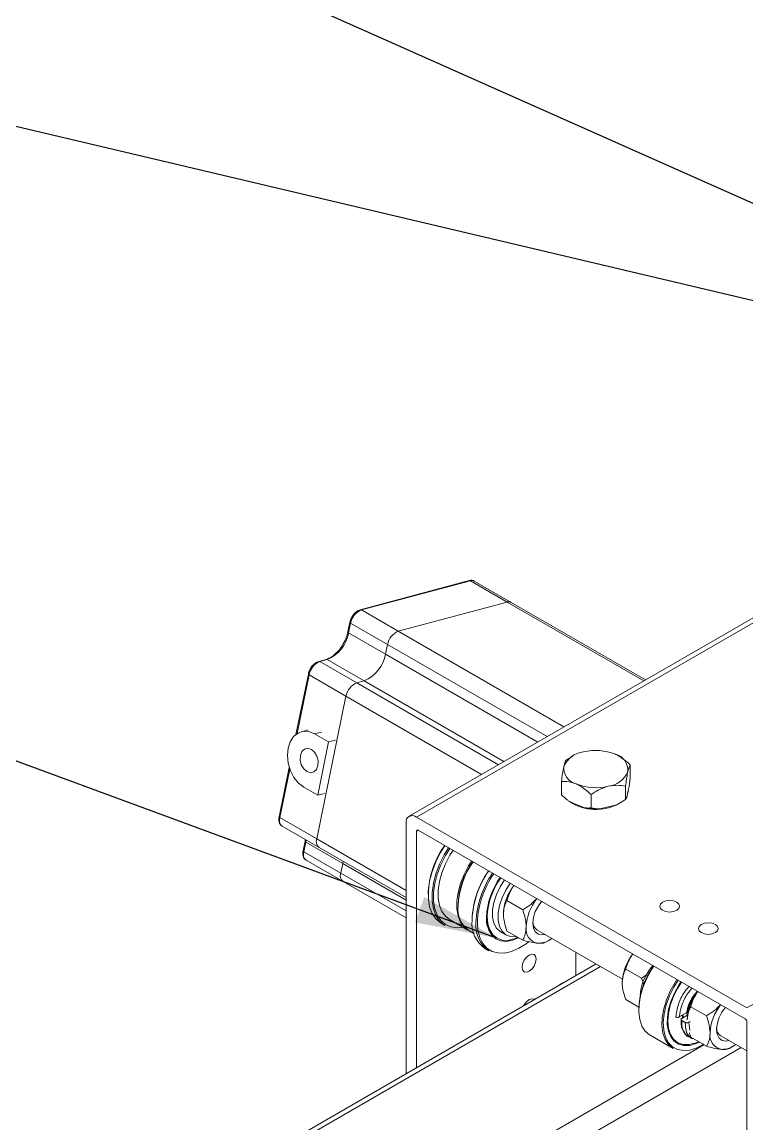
# Model space of a CAD drawing. Header units: millimetres. Extents: x 15 to 589, y 5 to 415.
# Drawn here: x 83.77 to 112.94, y 231.37 to 275.71 of the extents above; entities that cross this region are included whole.
import ezdxf

# ---------------------------------------------------------------- set-up
doc = ezdxf.new("R2010")
doc.units = ezdxf.units.MM
doc.dimstyles.new('SLDDIMSTYLE0', dxfattribs={"dimtxt": 0.18, "dimasz": 3.302, "dimexe": 0, "dimexo": 0.0625, "dimgap": 0, "dimtad": 0, "dimtih": 1, "dimtoh": 1, "dimdec": 0, "dimrnd": 1e-09, "dimzin": 0, "dimdsep": 46, "dimtxsty": 'Standard', "dimsah": 1, "dimcen": 0.09, "dimadec": 0, "dimazin": 0, "dimtfac": 3.302, "dimtdec": 0, "dimtofl": 0, "dimtmove": 0, "dimatfit": 3, "dimfxl": 1, "dimfrac": 2, "dimtolj": 1, "dimtzin": 0, "dimarcsym": 0})

msp = doc.modelspace()

# ---------------------------------------------------------------- linework, layer by layer
at = {"color": 7, "linetype": 'Continuous', "lineweight": 15}
for p, q in [((101.764, 253.237), (97.379, 252.062)), ((101.808, 253.229), (97.423, 252.055)), ((115.907, 253.313), (99.344, 243.751)), ((101.808, 253.229), (103.293, 252.372)), ((103.451, 252.358), (101.966, 253.215)), ((98.908, 251.198), (103.293, 252.372)), ((108.852, 249.24), (103.451, 252.358)), ((97.423, 252.055), (98.908, 251.198)), ((96.96, 251.554), (96.881, 251.17)), ((96.99, 251.516), (96.911, 251.132)), ((96.99, 251.516), (98.475, 250.659)), ((96.911, 251.132), (98.396, 250.274)), ((98.396, 250.274), (98.475, 250.659)), ((96.001, 250.061), (95.707, 249.983)), ((96.045, 250.054), (95.751, 249.976)), ((95.751, 249.976), (97.236, 249.118)), ((96.045, 250.054), (97.53, 249.197)), ((95.289, 249.475), (94.791, 247.045)), ((95.318, 249.437), (96.803, 248.58)), ((97.236, 249.118), (97.53, 249.197)), ((95.628, 242.838), (96.803, 248.58)), ((95.283, 247.227), (95.01, 247.154)), ((96.106, 246.741), (95.54, 247.068)), ((95.666, 244.595), (96.106, 246.741)), ((96.379, 246.815), (96.106, 246.741)), ((105.863, 246.128), (105.662, 246.009)), ((105.937, 246.179), (105.859, 246.134)), ((94.519, 245.713), (94.114, 243.733)), ((108.241, 245.282), (108.241, 245.819)), ((108.241, 245.282), (108.193, 244.946)), ((95.101, 244.922), (95.666, 244.595)), ((105.472, 244.612), (105.472, 245.149)), ((108.051, 244.422), (108.051, 244.959)), ((108.146, 244.731), (108.193, 244.946)), ((95.94, 244.668), (95.666, 244.595)), ((105.771, 244.36), (106.069, 244.229)), ((106.666, 244.087), (106.666, 244.624)), ((108.051, 244.422), (107.704, 244.217)), ((108.098, 244.516), (108.146, 244.731)), ((106.069, 244.229), (106.367, 244.098)), ((107.013, 244.05), (107.359, 244.134)), ((107.359, 244.134), (107.704, 244.217)), ((107.813, 244.274), (107.853, 244.297)), ((94.143, 243.695), (95.628, 242.838)), ((99.219, 233.392), (99.219, 243.476)), ((99.644, 243.721), (112.937, 236.047)), ((94.235, 243.353), (95.72, 242.496)), ((99.644, 233.637), (99.644, 243.15)), ((99.714, 243.19), (112.867, 235.598)), ((95.157, 242.745), (95.079, 242.36)), ((95.187, 242.707), (95.108, 242.322)), ((95.166, 242.816), (95.157, 242.745)), ((95.157, 242.745), (95.157, 242.744)), ((95.187, 242.707), (96.672, 241.849)), ((95.108, 242.322), (96.593, 241.465)), ((95.72, 242.496), (99.219, 240.476)), ((95.2, 241.98), (96.685, 241.123)), ((96.593, 241.465), (96.672, 241.849)), ((96.672, 241.849), (96.687, 241.938)), ((96.685, 241.123), (99.219, 239.66)), ((103.279, 240.357), (103.914, 239.991)), ((100.628, 239.449), (100.784, 239.359)), ((100.962, 239.603), (101.712, 239.17)), ((101.768, 239.138), (101.952, 239.031)), ((103.03, 239.102), (103.256, 238.971)), ((103.279, 239.132), (103.914, 238.765)), ((104.483, 239.187), (107.924, 237.201)), ((102.852, 238.859), (102.88, 238.842)), ((104.833, 238.683), (104.975, 238.765)), ((102.396, 238.429), (102.552, 238.339)), ((106.056, 238.279), (106.056, 237.338)), ((106.871, 237.809), (64.372, 213.275)), ((108.059, 237.598), (108.694, 237.231)), ((108.9, 237.369), (108.694, 237.231)), ((108.059, 236.372), (108.583, 236.069)), ((110.675, 236.087), (111.31, 235.721)), ((110.073, 235.675), (110.052, 235.687)), ((110.519, 235.851), (110.215, 235.675)), ((110.548, 235.753), (110.314, 235.618)), ((110.314, 235.536), (110.455, 235.455)), ((110.518, 235.85), (110.549, 235.754)), ((110.597, 235.455), (110.653, 235.487)), ((112.937, 235.475), (112.937, 220.288)), ((109.037, 234.941), (109.971, 234.402)), ((110.121, 234.662), (110.149, 234.646)), ((110.572, 234.887), (110.715, 234.804)), ((110.675, 234.862), (111.31, 234.495)), ((110.798, 234.791), (110.714, 234.805)), ((111.88, 234.917), (112.937, 234.306)), ((112.23, 234.413), (112.372, 234.495))]:
    msp.add_line(p, q, dxfattribs=at)
at = {"color": 8, "linetype": 'Continuous', "lineweight": 15}
for p, q in [((115.907, 253.11), (99.644, 243.721)), ((103.293, 252.372), (108.785, 249.201)), ((98.908, 251.198), (105.575, 247.348)), ((98.475, 250.659), (104.892, 246.954)), ((98.396, 250.274), (104.52, 246.739)), ((95.318, 249.437), (94.835, 247.076)), ((97.53, 249.197), (103.154, 245.95)), ((97.236, 249.118), (102.939, 245.826)), ((96.803, 248.58), (102.256, 245.432)), ((95.813, 247.141), (95.54, 247.068)), ((94.542, 245.643), (94.143, 243.695)), ((99.714, 243.19), (99.644, 243.15)), ((112.937, 236.047), (125.207, 243.13)), ((95.202, 242.795), (95.187, 242.707)), ((95.628, 242.838), (99.219, 240.765)), ((96.672, 241.849), (99.219, 240.379)), ((96.593, 241.465), (99.219, 239.949)), ((107.046, 237.707), (64.548, 213.173)), ((110.597, 235.455), (110.641, 235.128)), ((69.356, 210.398), (111.205, 234.556)), ((112.703, 234.441), (63.948, 206.296))]:
    msp.add_line(p, q, dxfattribs=at)
at = {"color": 8, "linetype": 'Continuous', "lineweight": 15, "flags": 128}
for points in [[(96.99, 251.516), (96.977, 251.524), (96.968, 251.533), (96.962, 251.542), (96.96, 251.55), (96.96, 251.554)], [(96.911, 251.132), (96.899, 251.14), (96.889, 251.149), (96.883, 251.157), (96.881, 251.166), (96.881, 251.17)], [(95.318, 249.437), (95.306, 249.445), (95.297, 249.454), (95.291, 249.463), (95.288, 249.471), (95.289, 249.475)], [(94.143, 243.695), (94.131, 243.703), (94.122, 243.712), (94.116, 243.721), (94.113, 243.729), (94.114, 243.733)]]:
    msp.add_lwpolyline(points, dxfattribs=at)
at = {"color": 7, "linetype": 'Continuous', "lineweight": 15, "flags": 128}
for points in [[(95.54, 247.068), (95.313, 247.158), (95.086, 247.169), (94.876, 247.1), (94.695, 246.956), (94.558, 246.746), (94.472, 246.485), (94.444, 246.19), (94.476, 245.882), (94.565, 245.582), (94.706, 245.31), (94.889, 245.085), (95.101, 244.922)], [(95.674, 245.791), (95.682, 245.977), (95.635, 246.167), (95.54, 246.33), (95.412, 246.442), (95.27, 246.486), (95.135, 246.455), (95.029, 246.354), (94.967, 246.199), (94.959, 246.012), (95.006, 245.823), (95.101, 245.66), (95.229, 245.548), (95.371, 245.504), (95.506, 245.534), (95.612, 245.635), (95.674, 245.791)], [(107.813, 244.274), (107.767, 244.248), (107.704, 244.217)], [(100.778, 242.577), (100.602, 242.29), (100.414, 241.912), (100.267, 241.525), (100.167, 241.141), (100.117, 240.771), (100.117, 240.424), (100.167, 240.112), (100.267, 239.844), (100.414, 239.626), (100.602, 239.465), (100.628, 239.449)], [(100.784, 239.359), (100.758, 239.375), (100.569, 239.536), (100.423, 239.754), (100.323, 240.023), (100.272, 240.335), (100.272, 240.681), (100.323, 241.051), (100.423, 241.436), (100.569, 241.822), (100.758, 242.2), (100.933, 242.487)], [(100.982, 242.459), (100.806, 242.173), (100.621, 241.801), (100.477, 241.421), (100.379, 241.043), (100.329, 240.678), (100.329, 240.337), (100.379, 240.03), (100.477, 239.766), (100.621, 239.551), (100.806, 239.393), (101.028, 239.296), (101.279, 239.263), (101.513, 239.285)], [(101.113, 242.383), (100.987, 242.186), (100.804, 241.838), (100.66, 241.479), (100.562, 241.12), (100.513, 240.775), (100.513, 240.453), (100.562, 240.165), (100.66, 239.92), (100.804, 239.726), (100.962, 239.603)], [(101.712, 239.17), (101.553, 239.293), (101.41, 239.487), (101.312, 239.732), (101.262, 240.02), (101.262, 240.342), (101.312, 240.688), (101.41, 241.046), (101.553, 241.405), (101.737, 241.753), (101.862, 241.951)], [(103.184, 241.188), (103.008, 240.912), (102.86, 240.602), (102.758, 240.286), (102.705, 239.98), (102.705, 239.697), (102.758, 239.452), (102.86, 239.255), (103.008, 239.115), (103.03, 239.102)], [(103.41, 241.057), (103.235, 240.781), (103.087, 240.471), (102.984, 240.155), (102.931, 239.849), (102.931, 239.567), (102.984, 239.321), (103.087, 239.124), (103.235, 238.984), (103.421, 238.909), (103.637, 238.902), (103.669, 238.906)], [(104.813, 238.997), (104.702, 238.978), (104.545, 239.004), (104.422, 239.097), (104.344, 239.248), (104.318, 239.447), (104.344, 239.676), (104.422, 239.918), (104.545, 240.152), (104.674, 240.327)], [(110.109, 240.292), (109.979, 240.342), (109.826, 240.36), (109.673, 240.342), (109.543, 240.292), (109.457, 240.217), (109.426, 240.129), (109.457, 240.041), (109.543, 239.966), (109.673, 239.916), (109.826, 239.898), (109.979, 239.916), (110.109, 239.966), (110.196, 240.041), (110.226, 240.129), (110.196, 240.217), (110.109, 240.292)], [(102.09, 239.484), (102.115, 239.159), (102.19, 238.872), (102.311, 238.631), (102.476, 238.445), (102.681, 238.316), (102.918, 238.251), (103.181, 238.249), (103.463, 238.313), (103.756, 238.438), (104.051, 238.623), (104.145, 238.694)], [(103.749, 238.86), (103.506, 238.762), (103.26, 238.718), (103.034, 238.738), (102.837, 238.821), (102.676, 238.965), (102.556, 239.164), (102.483, 239.41), (102.458, 239.696)], [(103.719, 238.878), (103.568, 238.815), (103.316, 238.758), (103.083, 238.767), (102.88, 238.842), (102.713, 238.981), (102.589, 239.177), (102.512, 239.424), (102.486, 239.712)], [(111.665, 239.394), (111.535, 239.444), (111.382, 239.462), (111.229, 239.444), (111.099, 239.394), (111.012, 239.319), (110.982, 239.231), (111.012, 239.143), (111.099, 239.068), (111.229, 239.018), (111.382, 239), (111.535, 239.018), (111.665, 239.068), (111.751, 239.143), (111.782, 239.231), (111.751, 239.319), (111.665, 239.394)], [(104.169, 237.515), (104.277, 237.602), (104.369, 237.726), (104.431, 237.868), (104.452, 238.005), (104.431, 238.118), (104.369, 238.188), (104.277, 238.206), (104.169, 238.168), (104.061, 238.081), (103.969, 237.957), (103.908, 237.816), (103.886, 237.678), (103.908, 237.566), (103.969, 237.495), (104.061, 237.477), (104.169, 237.515)], [(109.188, 237.722), (109.11, 237.603), (108.918, 237.259), (108.765, 236.901), (108.656, 236.542), (108.595, 236.192), (108.583, 235.864), (108.622, 235.567), (108.709, 235.311), (108.841, 235.105), (109.016, 234.954), (109.037, 234.941)], [(109.971, 234.402), (109.949, 234.415), (109.775, 234.566), (109.642, 234.772), (109.555, 235.028), (109.517, 235.325), (109.528, 235.654), (109.59, 236.003), (109.699, 236.362), (109.852, 236.72), (110.044, 237.064), (110.121, 237.183)], [(110.17, 237.155), (109.998, 236.878), (109.822, 236.522), (109.69, 236.158), (109.605, 235.799), (109.572, 235.456), (109.591, 235.142), (109.661, 234.867), (109.78, 234.641), (109.944, 234.471), (110.147, 234.363), (110.382, 234.32), (110.643, 234.345), (110.918, 234.436), (111.187, 234.582)], [(111.018, 234.664), (110.891, 234.606), (110.638, 234.533), (110.402, 234.525), (110.191, 234.58), (110.013, 234.697), (109.874, 234.872), (109.779, 235.098), (109.732, 235.367), (109.735, 235.669), (109.786, 235.994), (109.886, 236.33), (110.029, 236.664), (110.21, 236.985), (110.281, 237.091)], [(110.988, 234.681), (110.848, 234.622), (110.595, 234.562), (110.362, 234.569), (110.157, 234.641), (109.988, 234.777), (109.862, 234.972), (109.783, 235.217), (109.755, 235.503), (109.779, 235.819), (109.853, 236.154), (109.976, 236.494), (110.141, 236.826), (110.301, 237.079)], [(104.39, 236.377), (104.369, 236.392), (104.277, 236.41), (104.169, 236.372), (104.061, 236.285), (103.969, 236.161), (103.948, 236.121)], [(110.345, 235.636), (110.337, 235.669), (110.327, 235.739)], [(110.355, 235.756), (110.365, 235.692), (110.374, 235.653)], [(110.536, 235.746), (110.513, 235.839), (110.512, 235.846)], [(112.209, 234.727), (112.098, 234.708), (111.941, 234.734), (111.818, 234.827), (111.741, 234.978), (111.714, 235.177)]]:
    msp.add_lwpolyline(points, dxfattribs=at)
at = {"color": 8, "linetype": 'Continuous', "lineweight": 15}
for centre, radius, start, end in [((101.777, 253.181), 0.057, 57.6817, 103.9057), ((101.87, 253.036), 0.203, 61.8583, 107.9292), ((97.392, 252.007), 0.0569, 57.6566, 103.9714), ((96.015, 250.006), 0.057, 57.6924, 103.8718), ((95.721, 249.927), 0.0569, 57.6584, 103.9657), ((94.427, 243.588), 0.303, 159.2888, 230.7149), ((95.202, 242.749), 0.0452, 186.666, 250.5385), ((95.123, 242.364), 0.0442, 184.4781, 250.9877), ((95.392, 242.215), 0.303, 159.2905, 230.7124), ((105.776, 239.329), 3.689, 145.1281, 177.6052)]:
    msp.add_arc(centre, radius, start, end, dxfattribs=at)
at = {"color": 7, "linetype": 'Continuous', "lineweight": 15}
for centre, radius, start, end in [((103.355, 252.179), 0.203, 61.8583, 107.9292), ((97.698, 251.39), 0.719, 112.4951, 169.9156), ((95.495, 251.383), 1.439, 292.4952, 349.9156), ((99.183, 250.533), 0.719, 112.4951, 169.9156), ((96.98, 250.526), 1.439, 292.4952, 349.9156), ((96.027, 249.311), 0.719, 112.495, 169.9159), ((97.512, 248.454), 0.719, 112.495, 169.9159), ((106.468, 245.373), 0.974, 96.7084, 157.659), ((106.852, 244.299), 2.101, 67.8691, 103.7057), ((107.476, 245.596), 0.671, 356.3579, 75.575), ((106.236, 245.7), 0.671, 176.3584, 255.5743), ((107.245, 245.923), 0.974, 276.7084, 337.659), ((106.861, 246.998), 2.101, 247.8696, 283.7054), ((107.694, 244.786), 0.462, 336.0654, 359.5919), ((106.865, 245.948), 1.924, 236.2106, 298.8626), ((106.856, 246.325), 2.28, 257.6308, 273.9442), ((99.478, 243.518), 0.262, 50.7974, 189.2126), ((99.687, 243.157), 0.0437, 50.7868, 189.2195), ((95.912, 242.731), 0.303, 159.2888, 230.7149), ((103.723, 240.498), 3.615, 144.8037, 178.2182), ((104.446, 240.08), 3.134, 143.9808, 178.5067), ((104.556, 240.041), 3.247, 144.5741, 177.5858), ((104.628, 240.001), 3.319, 144.7237, 177.5215), ((96.877, 241.358), 0.303, 159.2905, 230.7124), ((105.564, 239.452), 3.689, 145.1281, 177.6052), ((105.623, 239.417), 3.748, 145.1921, 177.6074), ((105.778, 239.327), 3.748, 145.1921, 177.6074), ((105.384, 239.57), 2.929, 144.0984, 177.529), ((105.36, 239.586), 2.877, 144.0349, 177.4826), ((105.122, 239.736), 1.988, 141.6688, 177.3895), ((106.042, 239.205), 1.988, 141.6688, 177.3895), ((102.377, 240.02), 1.072, 173.2974, 235.3906), ((103.1, 239.437), 1.23, 173.6291, 235.0586), ((103.289, 239.362), 1.262, 174.4798, 234.2079), ((103.372, 239.618), 0.921, 173.12, 235.5678), ((104.699, 239.499), 0.379, 179.4108, 235.4111), ((104.62, 239.204), 0.572, 170.7486, 259.4528), ((104.528, 239.538), 0.897, 269.2032, 308.6208), ((109.902, 236.976), 1.988, 141.6688, 177.3895), ((111.736, 235.876), 3.155, 143.9925, 178.3939), ((105.922, 236.204), 0.93, 109.9339, 130.0608), ((112.519, 235.466), 1.988, 141.6688, 177.3895), ((111.826, 235.837), 1.24, 155.6652, 173.876), ((113.438, 234.935), 1.988, 141.6688, 177.3895), ((113.154, 235.107), 1.441, 138.7355, 177.2137), ((112.784, 235.468), 0.154, 2.6023, 57.3952), ((112.017, 234.934), 0.572, 170.7486, 259.4528), ((112.091, 235.227), 0.376, 179.1095, 235.7124), ((111.925, 235.268), 0.897, 269.2032, 308.6208)]:
    msp.add_arc(centre, radius, start, end, dxfattribs=at)
for points, knots in [([(101.962, 253.21), (101.949, 253.219), (101.905, 253.25), (101.832, 253.251), (101.779, 253.24), (101.764, 253.237)], [0, 0, 0, 0, 0.235062, 0.780734, 1, 1, 1, 1]), ([(97.379, 252.062), (97.353, 252.053), (97.282, 252.029), (97.171, 251.946), (97.06, 251.81), (96.989, 251.671), (96.968, 251.585), (96.96, 251.554)], [0, 0, 0, 0, 0.1354174, 0.3735218, 0.6171549, 0.8613086, 1, 1, 1, 1]), ([(96.881, 251.17), (96.872, 251.131), (96.846, 251.018), (96.781, 250.84), (96.706, 250.712), (96.673, 250.656)], [0, 0, 0, 0, 0.2259184, 0.6617684, 1, 1, 1, 1]), ([(96.673, 250.656), (96.664, 250.639), (96.615, 250.548), (96.498, 250.403), (96.333, 250.238), (96.16, 250.117), (96.053, 250.08), (96.001, 250.061)], [0, 0, 0, 0, 0.0544513, 0.2940837, 0.5328379, 0.7699042, 1, 1, 1, 1]), ([(95.707, 249.983), (95.681, 249.974), (95.611, 249.95), (95.499, 249.866), (95.388, 249.731), (95.318, 249.592), (95.297, 249.506), (95.289, 249.475)], [0, 0, 0, 0, 0.1354211, 0.3735213, 0.617153, 0.8613106, 1, 1, 1, 1]), ([(108.241, 245.819), (108.196, 245.86), (108.018, 246.025), (107.811, 246.17), (107.653, 246.241), (107.644, 246.245)], [0, 0, 0, 0, 0.2405867, 0.9527608, 1, 1, 1, 1]), ([(105.567, 245.743), (105.55, 245.658), (105.517, 245.489), (105.487, 245.262), (105.472, 245.149)], [0, 0, 0, 0, 0.503998, 1, 1, 1, 1]), ([(105.662, 246.009), (105.649, 245.988), (105.622, 245.946), (105.589, 245.843), (105.571, 245.76), (105.567, 245.743)], [0, 0, 0, 0, 0.432382, 0.879551, 1, 1, 1, 1]), ([(108.146, 245.553), (108.163, 245.619), (108.196, 245.75), (108.226, 245.796), (108.241, 245.819)], [0, 0, 0, 0, 0.504001, 1, 1, 1, 1]), ([(108.051, 244.959), (108.064, 245.056), (108.09, 245.254), (108.123, 245.447), (108.142, 245.535), (108.146, 245.553)], [0, 0, 0, 0, 0.432382, 0.879551, 1, 1, 1, 1]), ([(105.472, 245.149), (105.542, 245.153), (105.73, 245.162), (105.938, 245.094), (106.069, 245.051)], [0, 0, 0, 0, 0.371093, 1, 1, 1, 1]), ([(106.069, 245.051), (106.079, 245.046), (106.236, 244.976), (106.443, 244.831), (106.621, 244.666), (106.666, 244.624)], [0, 0, 0, 0, 0.047254, 0.759403, 1, 1, 1, 1]), ([(106.666, 244.624), (106.761, 244.686), (106.954, 244.81), (107.193, 244.912), (107.33, 244.948), (107.359, 244.956)], [0, 0, 0, 0, 0.43238, 0.879547, 1, 1, 1, 1]), ([(107.359, 244.956), (107.48, 244.976), (107.722, 245.015), (107.942, 244.978), (108.051, 244.959)], [0, 0, 0, 0, 0.503999, 1, 1, 1, 1]), ([(105.771, 244.36), (105.742, 244.381), (105.639, 244.458), (105.542, 244.548), (105.472, 244.612)], [0, 0, 0, 0, 0.282252, 1, 1, 1, 1]), ([(108.098, 244.516), (108.098, 244.514), (108.081, 244.47), (108.066, 244.445), (108.051, 244.422)], [0, 0, 0, 0, 0.038993, 1, 1, 1, 1]), ([(106.666, 244.087), (106.621, 244.085), (106.525, 244.079), (106.422, 244.091), (106.367, 244.098)], [0, 0, 0, 0, 0.464982, 1, 1, 1, 1]), ([(107.013, 244.05), (107.008, 244.05), (106.888, 244.051), (106.775, 244.069), (106.666, 244.087)], [0, 0, 0, 0, 0.039, 1, 1, 1, 1]), ([(94.114, 243.733), (94.109, 243.704), (94.095, 243.619), (94.113, 243.498), (94.167, 243.396), (94.22, 243.368), (94.239, 243.359)], [0, 0, 0, 0, 0.186319, 0.547823, 0.845813, 1, 1, 1, 1]), ([(95.079, 242.36), (95.074, 242.331), (95.06, 242.246), (95.078, 242.125), (95.132, 242.023), (95.185, 241.995), (95.204, 241.986)], [0, 0, 0, 0, 0.186317, 0.547825, 0.845815, 1, 1, 1, 1]), ([(103.279, 240.357), (103.309, 240.455), (103.37, 240.653), (103.48, 240.858), (103.556, 240.958), (103.564, 240.968)], [0, 0, 0, 0, 0.465238, 0.946381, 1, 1, 1, 1]), ([(103.137, 239.826), (103.137, 239.839), (103.139, 240.006), (103.188, 240.189), (103.262, 240.326), (103.279, 240.357)], [0, 0, 0, 0, 0.059411, 0.787742, 1, 1, 1, 1]), ([(104.476, 240.442), (104.399, 240.36), (104.235, 240.184), (104.026, 240.058), (103.914, 239.991)], [0, 0, 0, 0, 0.465863, 1, 1, 1, 1]), ([(103.914, 239.991), (103.931, 239.94), (104.005, 239.717), (104.054, 239.477), (104.056, 239.308), (104.056, 239.296)], [0, 0, 0, 0, 0.212258, 0.940589, 1, 1, 1, 1]), ([(103.279, 239.132), (103.249, 239.221), (103.17, 239.46), (103.149, 239.685), (103.137, 239.826)], [0, 0, 0, 0, 0.372645, 1, 1, 1, 1]), ([(104.056, 239.296), (104.043, 239.169), (104.023, 238.967), (103.944, 238.82), (103.914, 238.765)], [0, 0, 0, 0, 0.627355, 1, 1, 1, 1]), ([(103.914, 238.765), (104.01, 238.74), (104.206, 238.69), (104.403, 238.653), (104.496, 238.644), (104.516, 238.642)], [0, 0, 0, 0, 0.432384, 0.879549, 1, 1, 1, 1]), ([(104.516, 238.642), (104.588, 238.639), (104.732, 238.634), (104.8, 238.667), (104.833, 238.683)], [0, 0, 0, 0, 0.504002, 1, 1, 1, 1]), ([(108.059, 237.598), (108.089, 237.695), (108.15, 237.893), (108.26, 238.098), (108.336, 238.199), (108.344, 238.209)], [0, 0, 0, 0, 0.465238, 0.946381, 1, 1, 1, 1]), ([(109.151, 237.743), (109.079, 237.652), (108.9, 237.424), (108.698, 236.993), (108.66, 236.702), (108.641, 236.557)], [0, 0, 0, 0, 0.25008, 0.62531, 1, 1, 1, 1]), ([(107.917, 237.067), (107.93, 237.194), (107.95, 237.396), (108.029, 237.543), (108.059, 237.598)], [0, 0, 0, 0, 0.627355, 1, 1, 1, 1]), ([(108.694, 237.231), (108.727, 237.141), (108.767, 237.033), (108.78, 236.93), (108.782, 236.913)], [0, 0, 0, 0, 0.827275, 1, 1, 1, 1]), ([(108.059, 236.372), (108.042, 236.422), (107.968, 236.646), (107.919, 236.886), (107.917, 237.054), (107.917, 237.067)], [0, 0, 0, 0, 0.212266, 0.940589, 1, 1, 1, 1]), ([(110.55, 235.887), (110.553, 235.922), (110.563, 236.013), (110.616, 236.18), (110.712, 236.379), (110.821, 236.545), (110.901, 236.626), (110.928, 236.653)], [0, 0, 0, 0, 0.143428, 0.378658, 0.626948, 0.875861, 1, 1, 1, 1]), ([(110.675, 236.087), (110.705, 236.185), (110.766, 236.383), (110.876, 236.588), (110.953, 236.688), (110.96, 236.698)], [0, 0, 0, 0, 0.4652429, 0.9463807, 1, 1, 1, 1]), ([(110.547, 235.887), (110.547, 235.884), (110.546, 235.875), (110.536, 235.862), (110.524, 235.854), (110.519, 235.851)], [0, 0, 0, 0, 0.223657, 0.695506, 1, 1, 1, 1]), ([(110.533, 235.557), (110.546, 235.683), (110.566, 235.886), (110.646, 236.033), (110.675, 236.087)], [0, 0, 0, 0, 0.627352, 1, 1, 1, 1]), ([(111.872, 236.172), (111.796, 236.09), (111.631, 235.914), (111.422, 235.788), (111.31, 235.721)], [0, 0, 0, 0, 0.465865, 1, 1, 1, 1]), ([(110.215, 235.675), (110.205, 235.67), (110.184, 235.661), (110.144, 235.657), (110.104, 235.661), (110.084, 235.67), (110.073, 235.675)], [0, 0, 0, 0, 0.250002, 0.499774, 0.749481, 1, 1, 1, 1]), ([(110.314, 235.618), (110.306, 235.612), (110.289, 235.6), (110.282, 235.577), (110.289, 235.554), (110.306, 235.542), (110.314, 235.536)], [0, 0, 0, 0, 0.2499963, 0.4998193, 0.7494723, 1, 1, 1, 1]), ([(110.288, 235.577), (110.287, 235.511), (110.284, 235.362), (110.325, 235.185), (110.381, 235.098), (110.403, 235.063)], [0, 0, 0, 0, 0.328128, 0.736628, 1, 1, 1, 1]), ([(110.455, 235.455), (110.466, 235.45), (110.486, 235.44), (110.526, 235.436), (110.566, 235.44), (110.586, 235.45), (110.597, 235.455)], [0, 0, 0, 0, 0.249997, 0.499871, 0.749831, 1, 1, 1, 1]), ([(111.31, 235.721), (111.34, 235.632), (111.42, 235.393), (111.44, 235.167), (111.452, 235.026)], [0, 0, 0, 0, 0.372649, 1, 1, 1, 1]), ([(110.403, 235.063), (110.414, 235.042), (110.455, 234.963), (110.523, 234.918), (110.573, 234.886)], [0, 0, 0, 0, 0.266207, 1, 1, 1, 1]), ([(110.428, 235.062), (110.463, 234.98), (110.498, 234.899), (110.573, 234.886), (110.573, 234.886)], [0, 0, 0, 0, 0.996235, 1, 1, 1, 1]), ([(110.675, 234.862), (110.656, 234.913), (110.634, 234.97), (110.624, 235.025), (110.623, 235.031)], [0, 0, 0, 0, 0.888249, 1, 1, 1, 1]), ([(111.452, 235.026), (111.452, 235.013), (111.451, 234.847), (111.402, 234.663), (111.327, 234.526), (111.31, 234.495)], [0, 0, 0, 0, 0.059411, 0.787734, 1, 1, 1, 1]), ([(111.31, 234.495), (111.406, 234.47), (111.602, 234.42), (111.799, 234.384), (111.892, 234.374), (111.912, 234.372)], [0, 0, 0, 0, 0.432384, 0.879549, 1, 1, 1, 1]), ([(111.912, 234.372), (111.985, 234.37), (112.129, 234.365), (112.196, 234.397), (112.229, 234.413)], [0, 0, 0, 0, 0.504002, 1, 1, 1, 1])]:
    msp.add_open_spline(points, degree=3, knots=knots, dxfattribs=at)
at = {"color": 8, "linetype": 'Continuous', "lineweight": 15}
for points, knots in [([(110.073, 235.675), (110.098, 235.837), (110.147, 236.16), (110.358, 236.613), (110.546, 236.829), (110.609, 236.901)], [0, 0, 0, 0, 0.400636, 0.799047, 1, 1, 1, 1]), ([(110.731, 236.831), (110.668, 236.759), (110.486, 236.554), (110.285, 236.126), (110.238, 235.826), (110.215, 235.675)], [0, 0, 0, 0, 0.2123678, 0.6050875, 1, 1, 1, 1]), ([(110.519, 235.851), (110.519, 235.851), (110.519, 235.859), (110.532, 235.949), (110.574, 236.146), (110.717, 236.426), (110.851, 236.623), (110.939, 236.697), (110.948, 236.705)], [0, 0, 0, 0, 0.000012, 0.030743, 0.341089, 0.651975, 0.962366, 1, 1, 1, 1]), ([(110.314, 235.536), (110.314, 235.382), (110.313, 235.183), (110.407, 235.084), (110.428, 235.062)], [0, 0, 0, 0, 0.777167, 1, 1, 1, 1]), ([(110.714, 234.805), (110.634, 234.874), (110.474, 235.013), (110.462, 235.307), (110.455, 235.455)], [0, 0, 0, 0, 0.498608, 1, 1, 1, 1])]:
    msp.add_open_spline(points, degree=3, knots=knots, dxfattribs=at)

# ---------------------------------------------------------------- leaders
at = {"color": 7, "linetype": 'Continuous', "lineweight": 0}
for points in [[(121.776, 264.583), (42.813, 299.731)], [(121.766, 262.46), (43.229, 281.021)], [(102.866, 238.85), (43.06, 260.89)]]:
    msp.add_leader(points, dimstyle='SLDDIMSTYLE0', dxfattribs=at)

doc.saveas('drawing.dxf')
